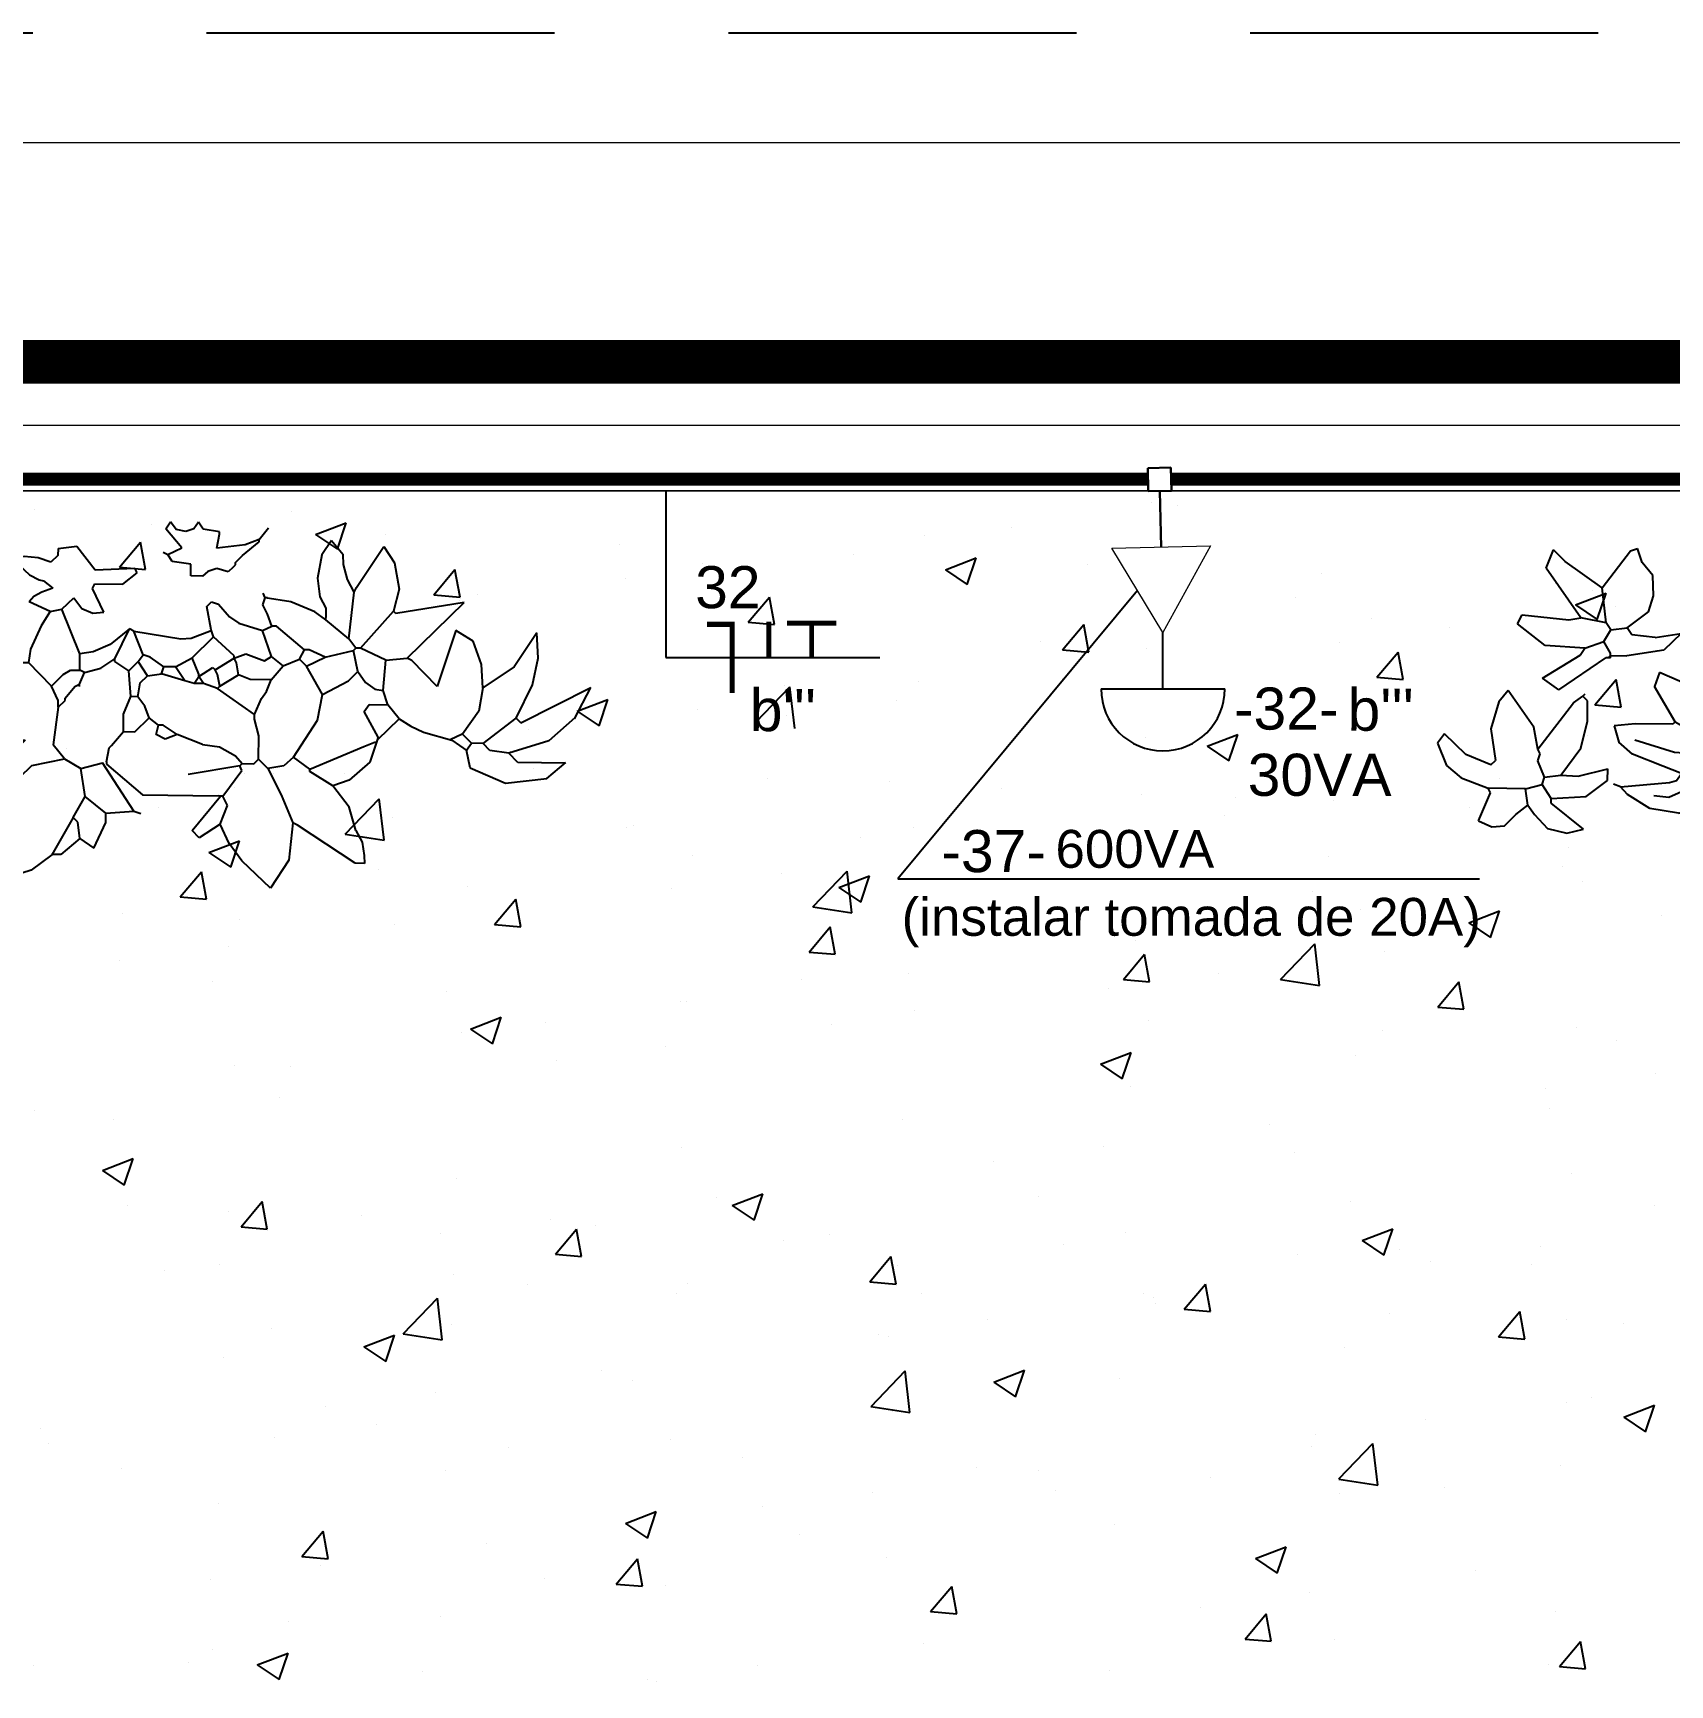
# Model space of a CAD drawing. Header units: millimetres. Extents: x 6597 to 20911, y -10306 to -132.
# Drawn here: x 10236.8 to 10610.3, y -4917.8 to -4541 of the extents above; entities that cross this region are included whole.
import ezdxf

# ---------------------------------------------------------------- set-up
doc = ezdxf.new("R2010")
doc.units = ezdxf.units.MM
doc.header["$LTSCALE"] = 25
doc.header["$MEASUREMENT"] = 0
doc.linetypes.add('DASHDOT2', pattern=[12.7, 6.35, -3.175, 0, -3.175])
doc.linetypes.add('HIDDEN2', pattern=[4.7625, 3.175, -1.5875])
for name, color, linetype in [('CIRCUITOS', 7, 'Continuous'), ('Iluminação1', 1, 'Continuous'), ('MAAI - VEGETAÇÃO', 106, 'Continuous')]:
    doc.layers.add(name, color=color, linetype=linetype)
for name, color, linetype, lineweight in [('EL-Condutos', 5, 'Continuous', 30), ('MAAI - ALVENARIA', 7, 'Continuous', 0), ('P-SIMBOL', 1, 'Continuous', 30), ('TEXTO', 7, 'Continuous', 30), ('TOMADAS', 1, 'Continuous', 20)]:
    doc.layers.add(name, color=color, linetype=linetype, lineweight=lineweight)
doc.styles.add('Arial', font='arial.ttf')

# ---------------------------------------------------------------- blocks, each defined once
blk = doc.blocks.new('JVL')
for p, q in [((246.2644, -15.6832), (246.2854, -15.6508)), ((246.2854, -15.6508), (246.3188, -15.6819)), ((246.5375, -15.6858), (246.5609, -15.6677)), ((246.5609, -15.6677), (246.5955, -15.656)), ((246.5955, -15.656), (246.5993, -15.6819)), ((246.1773, -15.6807), (246.188, -15.6807)), ((246.1779, -15.6897), (246.1773, -15.6807)), ((246.188, -15.6807), (246.2553, -15.7237)), ((246.2607, -15.7264), (246.2644, -15.6832)), ((246.3188, -15.6819), (246.3336, -15.7013)), ((246.5055, -15.7049), (246.5271, -15.6861)), ((246.5136, -15.7291), (246.5375, -15.6858)), ((246.5271, -15.6861), (246.5378, -15.6861)), ((246.5993, -15.6819), (246.5968, -15.7285)), ((246.1804, -15.7052), (246.1779, -15.6897)), ((246.188, -15.7184), (246.1804, -15.7052)), ((246.3336, -15.7013), (246.3441, -15.7237)), ((246.3441, -15.7237), (246.3683, -15.7076)), ((246.3683, -15.7076), (246.3764, -15.7157)), ((246.4894, -15.6941), (246.4759, -15.7237)), ((246.5055, -15.7049), (246.4894, -15.6941)), ((246.5055, -15.7049), (246.5082, -15.7237)), ((246.188, -15.7184), (246.1961, -15.7453)), ((246.2553, -15.7237), (246.2607, -15.7264)), ((246.2743, -15.7583), (246.2607, -15.7264)), ((246.3441, -15.7237), (246.336, -15.7453)), ((246.3764, -15.7157), (246.3441, -15.756)), ((246.4759, -15.7237), (246.4759, -15.7345)), ((246.5082, -15.7237), (246.5136, -15.7291)), ((246.755, -15.7257), (246.7358, -15.7306)), ((246.7773, -15.7309), (246.755, -15.7257)), ((246.1961, -15.7453), (246.2149, -15.7695)), ((246.336, -15.7453), (246.3414, -15.756)), ((246.4437, -15.7372), (246.4356, -15.7345)), ((246.4759, -15.7345), (246.4437, -15.7372)), ((246.4437, -15.7372), (246.4805, -15.7925)), ((246.4759, -15.7345), (246.5002, -15.7533)), ((246.5136, -15.7291), (246.5002, -15.7533)), ((246.5968, -15.7285), (246.589, -15.7614)), ((246.7358, -15.7306), (246.7735, -15.7602)), ((246.7923, -15.7467), (246.7773, -15.7309)), ((246.8267, -15.7335), (246.8138, -15.7467)), ((246.8415, -15.7322), (246.8267, -15.7335)), ((246.8569, -15.7387), (246.8415, -15.7322)), ((246.8569, -15.7387), (246.8434, -15.771)), ((246.2903, -15.7883), (246.2743, -15.7583)), ((246.3414, -15.756), (246.3199, -15.7856)), ((246.3414, -15.756), (246.3441, -15.756)), ((246.3441, -15.756), (246.3468, -15.756)), ((246.434, -15.756), (246.3468, -15.756)), ((246.4759, -15.791), (246.434, -15.756)), ((246.5002, -15.7533), (246.5055, -15.7856)), ((246.589, -15.7614), (246.5621, -15.7883)), ((246.6266, -15.7506), (246.589, -15.7614)), ((246.589, -15.7614), (246.589, -15.7587)), ((246.6266, -15.7506), (246.6598, -15.7557)), ((246.6598, -15.7557), (246.6857, -15.7712)), ((246.7735, -15.7602), (246.7735, -15.7656)), ((246.8004, -15.7575), (246.7923, -15.7467)), ((246.8138, -15.7467), (246.8004, -15.7575)), ((246.8004, -15.7575), (246.8031, -15.7763)), ((245.9689, -15.7813), (245.9472, -15.7999)), ((246.0162, -15.7751), (245.9689, -15.7813)), ((246.0571, -15.7922), (246.0162, -15.7751)), ((246.173, -15.7971), (246.1964, -15.7764)), ((246.1964, -15.7764), (246.2149, -15.7695)), ((246.2149, -15.7695), (246.2419, -15.7856)), ((246.3226, -15.791), (246.3818, -15.7802)), ((246.6021, -15.7851), (246.6382, -15.7685)), ((246.6939, -15.7802), (246.6374, -15.7856)), ((246.6382, -15.7685), (246.6552, -15.7702)), ((246.6857, -15.7712), (246.6939, -15.7802)), ((246.6939, -15.7802), (246.702, -15.7829)), ((246.7331, -15.7683), (246.7089, -15.7871)), ((246.7735, -15.7656), (246.7331, -15.7683)), ((246.7735, -15.7656), (246.7842, -15.7817)), ((246.7842, -15.7817), (246.7815, -15.7898)), ((246.8031, -15.7763), (246.7842, -15.7817)), ((246.8031, -15.7763), (246.8461, -15.7763)), ((246.8434, -15.771), (246.8461, -15.7763)), ((246.8773, -15.7878), (246.8461, -15.7763)), ((245.948, -15.7991), (246.0024, -15.7991)), ((246.0024, -15.7991), (246.0131, -15.8098)), ((246.0571, -15.7922), (246.0616, -15.8125)), ((246.1638, -15.826), (246.173, -15.7971)), ((246.2419, -15.7883), (246.18, -15.8152)), ((246.2607, -15.8018), (246.2338, -15.8448)), ((246.2419, -15.7856), (246.2419, -15.7883)), ((246.2419, -15.7883), (246.2607, -15.8018)), ((246.2607, -15.8018), (246.2718, -15.7919)), ((246.2718, -15.7919), (246.2903, -15.7883)), ((246.2903, -15.7883), (246.3011, -15.7991)), ((246.3064, -15.7937), (246.3011, -15.7991)), ((246.3011, -15.7991), (246.3011, -15.826)), ((246.3199, -15.7937), (246.3064, -15.7937)), ((246.3199, -15.7856), (246.3226, -15.791)), ((246.3226, -15.791), (246.3199, -15.7937)), ((246.3274, -15.8023), (246.3199, -15.7937)), ((246.346, -15.8126), (246.3274, -15.8023)), ((246.4759, -15.7937), (246.4733, -15.8098)), ((246.4759, -15.7937), (246.4759, -15.791)), ((246.5055, -15.7856), (246.4805, -15.7925)), ((246.5244, -15.7964), (246.5055, -15.7856)), ((246.5621, -15.7883), (246.5244, -15.7964)), ((246.5244, -15.7964), (246.5378, -15.8125)), ((246.5698, -15.8172), (246.6021, -15.7851)), ((246.6239, -15.7964), (246.6078, -15.8045)), ((246.6293, -15.7883), (246.6239, -15.7964)), ((246.6239, -15.7964), (246.6455, -15.8045)), ((246.6374, -15.7856), (246.6293, -15.7883)), ((246.7089, -15.7871), (246.7089, -15.8005)), ((246.7427, -15.7917), (246.7089, -15.8005)), ((246.7627, -15.7925), (246.7402, -15.8241)), ((246.7627, -15.7925), (246.7427, -15.7917)), ((246.7815, -15.7898), (246.7627, -15.7925)), ((246.7815, -15.7898), (246.7896, -15.8086)), ((246.8946, -15.8021), (246.8773, -15.7878)), ((246.9053, -15.8275), (246.8946, -15.8021)), ((245.9669, -15.8247), (246.0131, -15.8098)), ((246.0427, -15.8206), (246.0051, -15.8502)), ((246.0131, -15.8098), (246.0347, -15.8125)), ((246.0347, -15.8125), (246.0427, -15.8206)), ((246.0427, -15.8206), (246.0562, -15.8206)), ((246.0616, -15.8125), (246.0562, -15.8206)), ((246.067, -15.8314), (246.0562, -15.8206)), ((246.0789, -15.824), (246.0611, -15.8116)), ((246.18, -15.8152), (246.1665, -15.8206)), ((246.3656, -15.8152), (246.346, -15.8126)), ((246.3656, -15.8152), (246.3952, -15.826)), ((246.3952, -15.826), (246.4087, -15.8206)), ((246.4087, -15.8206), (246.4194, -15.826)), ((246.4706, -15.8125), (246.4571, -15.8287)), ((246.4733, -15.8098), (246.4706, -15.8125)), ((246.5325, -15.8556), (246.5378, -15.8125)), ((246.6322, -15.8207), (246.5698, -15.8172)), ((246.6782, -15.8344), (246.6322, -15.8207)), ((246.6455, -15.8045), (246.6804, -15.8179)), ((246.6804, -15.8179), (246.6966, -15.8314)), ((246.7896, -15.8086), (246.7869, -15.8167)), ((246.7869, -15.8167), (246.7896, -15.8221)), ((246.8434, -15.8032), (246.838, -15.8086)), ((246.844, -15.8448), (246.838, -15.8086)), ((246.8434, -15.8032), (246.8724, -15.815)), ((246.8724, -15.815), (246.8972, -15.8382)), ((245.9373, -15.8515), (245.9669, -15.8247)), ((246.0482, -15.8577), (246.0665, -15.8308)), ((246.0806, -15.8245), (246.067, -15.8314)), ((246.1115, -15.8328), (246.0789, -15.824)), ((246.1262, -15.8394), (246.1115, -15.8328)), ((246.1396, -15.8475), (246.1262, -15.8394)), ((246.1638, -15.8233), (246.1396, -15.8475)), ((246.1638, -15.8233), (246.1638, -15.826)), ((246.1638, -15.826), (246.18, -15.8556)), ((246.3011, -15.826), (246.3064, -15.8448)), ((246.3952, -15.826), (246.4114, -15.8367)), ((246.4114, -15.8367), (246.4168, -15.8367)), ((246.4194, -15.826), (246.4168, -15.8367)), ((246.4168, -15.8367), (246.4275, -15.8448)), ((246.4437, -15.8287), (246.4275, -15.8448)), ((246.4571, -15.8287), (246.4437, -15.8287)), ((246.4571, -15.8287), (246.4572, -15.8489)), ((246.632, -15.8556), (246.6024, -15.8394)), ((246.702, -15.8502), (246.6966, -15.8314)), ((246.7402, -15.8241), (246.7328, -15.8551)), ((246.7896, -15.8221), (246.7492, -15.8759)), ((246.7896, -15.8221), (246.7946, -15.8474)), ((246.8972, -15.8382), (246.9053, -15.8275)), ((245.9997, -15.8448), (245.9197, -15.8864)), ((245.9378, -15.8502), (245.9197, -15.8864)), ((246.0051, -15.8502), (245.9866, -15.8887)), ((246.0051, -15.8502), (245.9997, -15.8448)), ((246.0438, -15.8846), (246.0482, -15.8577)), ((246.1396, -15.8475), (246.1531, -15.8636)), ((246.18, -15.8556), (246.1746, -15.8636)), ((246.2338, -15.8448), (246.2284, -15.8744)), ((246.3064, -15.8502), (246.2984, -15.869)), ((246.3064, -15.8448), (246.3064, -15.8502)), ((246.3064, -15.8502), (246.3495, -15.8798)), ((246.4275, -15.8448), (246.4329, -15.8583)), ((246.4329, -15.8583), (246.441, -15.869)), ((246.4572, -15.8489), (246.449, -15.869)), ((246.5325, -15.8556), (246.5244, -15.8636)), ((246.5325, -15.8556), (246.5325, -15.8636)), ((246.632, -15.8556), (246.6347, -15.8529)), ((246.632, -15.8556), (246.6562, -15.8959)), ((246.6347, -15.8529), (246.6778, -15.8529)), ((246.6778, -15.8529), (246.702, -15.8502)), ((246.7328, -15.8551), (246.7331, -15.8786)), ((246.7946, -15.8474), (246.8246, -15.8893)), ((246.8353, -15.8759), (246.844, -15.8448)), ((246.1746, -15.8636), (246.1531, -15.8636)), ((246.1531, -15.8636), (246.1584, -15.8798)), ((246.2284, -15.8744), (246.1988, -15.8906)), ((246.2284, -15.8744), (246.2472, -15.9067)), ((246.293, -15.8771), (246.2876, -15.8906)), ((246.2984, -15.869), (246.293, -15.8771)), ((246.441, -15.869), (246.4383, -15.8852)), ((246.441, -15.869), (246.449, -15.869)), ((246.449, -15.869), (246.4517, -15.8986)), ((246.5244, -15.8663), (246.5136, -15.8798)), ((246.5244, -15.8636), (246.5244, -15.8663)), ((246.5325, -15.8636), (246.5405, -15.8798)), ((246.5863, -15.8852), (246.5782, -15.8744)), ((246.7331, -15.8786), (246.7385, -15.884)), ((246.7492, -15.8759), (246.7385, -15.884)), ((246.8246, -15.8893), (246.8353, -15.8759)), ((245.9866, -15.8887), (245.9807, -15.9197)), ((246.0083, -15.9093), (246.0438, -15.8846)), ((246.0438, -15.8846), (246.0458, -15.9114)), ((246.0759, -15.9501), (246.0966, -15.8852)), ((246.0966, -15.8852), (246.1262, -15.9148)), ((246.1584, -15.8798), (246.1558, -15.9148)), ((246.168, -15.8812), (246.1584, -15.8798)), ((246.1791, -15.889), (246.168, -15.8812)), ((246.188, -15.9013), (246.1791, -15.889)), ((246.1988, -15.8906), (246.188, -15.9013)), ((246.2876, -15.8906), (246.2741, -15.9067)), ((246.2876, -15.8906), (246.3118, -15.8906)), ((246.3118, -15.8906), (246.3253, -15.8959)), ((246.3468, -15.8825), (246.3253, -15.8959)), ((246.3253, -15.8959), (246.328, -15.9094)), ((246.3495, -15.8798), (246.3468, -15.8825)), ((246.3468, -15.8825), (246.3495, -15.8959)), ((246.3495, -15.8798), (246.3656, -15.8852)), ((246.3495, -15.8959), (246.3522, -15.9013)), ((246.371, -15.8933), (246.3549, -15.904)), ((246.3656, -15.8852), (246.371, -15.8933)), ((246.3656, -15.8852), (246.3764, -15.8852)), ((246.3764, -15.8852), (246.371, -15.8933)), ((246.371, -15.8933), (246.371, -15.8959)), ((246.371, -15.8959), (246.3791, -15.9148)), ((246.3764, -15.8852), (246.3872, -15.8879)), ((246.3872, -15.8879), (246.4141, -15.8959)), ((246.3872, -15.8879), (246.3979, -15.904)), ((246.4141, -15.8959), (246.4114, -15.904)), ((246.4302, -15.8933), (246.4141, -15.8959)), ((246.4383, -15.8852), (246.4302, -15.8933)), ((246.4302, -15.8933), (246.441, -15.9094)), ((246.5029, -15.8959), (246.484, -15.9013)), ((246.5082, -15.8825), (246.5029, -15.8959)), ((246.5029, -15.8959), (246.5082, -15.8986)), ((246.5082, -15.8798), (246.5082, -15.8825)), ((246.5136, -15.8798), (246.5082, -15.8825)), ((246.5271, -15.8933), (246.519, -15.8986)), ((246.5405, -15.8798), (246.5271, -15.8933)), ((246.5405, -15.8798), (246.5674, -15.9067)), ((246.5863, -15.8852), (246.5782, -15.9067)), ((246.5863, -15.8852), (246.6508, -15.9121)), ((246.6508, -15.9121), (246.6562, -15.8959)), ((246.7665, -15.8906), (246.7127, -15.9282)), ((246.7385, -15.884), (246.7358, -15.8867)), ((246.7665, -15.8906), (246.7854, -15.904)), ((245.9827, -15.9486), (246.0083, -15.9093)), ((246.0458, -15.9114), (246.0556, -15.9383)), ((246.1262, -15.9148), (246.1315, -15.9175)), ((246.1558, -15.9148), (246.1315, -15.9175)), ((246.1558, -15.9148), (246.1853, -15.9282)), ((246.188, -15.9013), (246.1934, -15.9255)), ((246.2472, -15.9067), (246.2257, -15.9175)), ((246.2472, -15.9067), (246.2553, -15.9148)), ((246.2553, -15.9148), (246.2499, -15.9255)), ((246.2741, -15.9067), (246.2553, -15.9148)), ((246.2741, -15.9067), (246.2876, -15.9175)), ((246.2957, -15.9121), (246.2876, -15.9175)), ((246.3172, -15.9202), (246.2957, -15.9121)), ((246.3306, -15.9148), (246.3172, -15.9202)), ((246.328, -15.9094), (246.3306, -15.9148)), ((246.3522, -15.9013), (246.3306, -15.9148)), ((246.3306, -15.9148), (246.3306, -15.9175)), ((246.3549, -15.904), (246.3522, -15.9013)), ((246.3791, -15.9148), (246.3549, -15.939)), ((246.3979, -15.904), (246.3791, -15.9148)), ((246.3979, -15.904), (246.4114, -15.904)), ((246.4114, -15.904), (246.4275, -15.9148)), ((246.4275, -15.9148), (246.4356, -15.9175)), ((246.441, -15.9094), (246.4356, -15.9175)), ((246.4517, -15.8986), (246.441, -15.9094)), ((246.4517, -15.8986), (246.4679, -15.9094)), ((246.4679, -15.9121), (246.4517, -15.9471)), ((246.484, -15.9013), (246.4679, -15.9121)), ((246.4679, -15.9094), (246.4679, -15.9121)), ((246.519, -15.8986), (246.5082, -15.8986)), ((246.5082, -15.8986), (246.5082, -15.9175)), ((246.5654, -15.9222), (246.5674, -15.9067)), ((246.5782, -15.9067), (246.5674, -15.9067)), ((246.7854, -15.904), (246.7423, -15.9309)), ((245.9807, -15.9197), (245.9827, -15.9486)), ((246.1315, -15.9175), (246.0666, -15.9824)), ((246.1853, -15.9282), (246.1477, -15.9713)), ((246.1853, -15.9282), (246.1907, -15.9282)), ((246.1934, -15.9255), (246.1907, -15.9282)), ((246.1907, -15.9282), (246.1988, -15.939)), ((246.2257, -15.9175), (246.1934, -15.9255)), ((246.2257, -15.9175), (246.2445, -15.9255)), ((246.2445, -15.9255), (246.2499, -15.9255)), ((246.2499, -15.9255), (246.2822, -15.9524)), ((246.2876, -15.9175), (246.2984, -15.9471)), ((246.3306, -15.9175), (246.3549, -15.939)), ((246.4356, -15.9175), (246.4464, -15.9444)), ((246.4517, -15.9471), (246.4735, -15.9289)), ((246.4735, -15.9289), (246.4932, -15.9201)), ((246.4932, -15.9201), (246.5082, -15.9175)), ((246.5082, -15.9175), (246.5298, -15.9686)), ((246.5535, -15.9491), (246.5654, -15.9222)), ((246.6462, -15.9382), (246.6885, -15.9309)), ((246.7074, -15.9309), (246.6885, -15.9309)), ((246.7074, -15.9282), (246.71, -15.9282)), ((246.7074, -15.9282), (246.7074, -15.9309)), ((246.71, -15.9282), (246.7074, -15.9309)), ((246.7074, -15.9309), (246.7074, -15.9336)), ((246.7074, -15.9336), (246.7154, -15.9471)), ((246.71, -15.9282), (246.7127, -15.9282)), ((246.7423, -15.9309), (246.737, -15.939)), ((246.0556, -15.9383), (246.0759, -15.9501)), ((246.1988, -15.939), (246.1934, -15.9928)), ((246.1988, -15.939), (246.2257, -15.9605)), ((246.2822, -15.9524), (246.2876, -15.9524)), ((246.2984, -15.9471), (246.2876, -15.9524)), ((246.2876, -15.9524), (246.293, -15.9659)), ((246.3256, -15.9551), (246.2984, -15.9471)), ((246.3549, -15.939), (246.3576, -15.9471)), ((246.3803, -15.9373), (246.3574, -15.9465)), ((246.3576, -15.9471), (246.3629, -15.974)), ((246.3925, -15.9363), (246.3803, -15.9373)), ((246.4464, -15.9444), (246.3925, -15.9363)), ((246.4464, -15.9444), (246.4517, -15.9471)), ((246.5432, -15.9659), (246.5535, -15.9491)), ((246.6264, -15.9576), (246.6462, -15.9382)), ((246.6562, -15.9524), (246.6264, -15.9576)), ((246.6562, -15.9524), (246.6831, -15.9551)), ((246.7154, -15.9471), (246.7074, -15.9605)), ((246.737, -15.939), (246.7154, -15.9471)), ((246.737, -15.939), (246.7827, -15.9417)), ((246.7827, -15.9417), (246.815, -15.9659)), ((246.0666, -15.9824), (246.145, -15.9686)), ((246.1418, -15.997), (246.1477, -15.9713)), ((246.145, -15.9686), (246.1477, -15.9713)), ((246.2257, -15.9605), (246.2257, -15.9632)), ((246.2257, -15.9605), (246.2383, -15.9696)), ((246.2257, -15.974), (246.2257, -15.9632)), ((246.2328, -15.9869), (246.2257, -15.974)), ((246.2383, -15.9696), (246.2663, -15.9807)), ((246.293, -15.9659), (246.2984, -15.9767)), ((246.3367, -15.9624), (246.3256, -15.9551)), ((246.3495, -15.9767), (246.3367, -15.9624)), ((246.3629, -15.974), (246.3576, -15.9794)), ((246.4942, -15.9646), (246.4813, -15.9659)), ((246.4813, -15.9659), (246.4948, -15.9928)), ((246.5066, -15.9698), (246.4942, -15.9646)), ((246.5163, -15.982), (246.5066, -15.9698)), ((246.5298, -15.9686), (246.5163, -15.982)), ((246.5432, -15.9659), (246.5298, -15.9686)), ((246.5432, -15.9659), (246.5674, -15.9767)), ((246.6885, -15.9632), (246.6643, -15.982)), ((246.6831, -15.9551), (246.6885, -15.9632)), ((246.7074, -15.9605), (246.6885, -15.9632)), ((246.7074, -15.9605), (246.7127, -15.9686)), ((246.7127, -15.9686), (246.7423, -15.974)), ((246.7127, -15.9686), (246.7181, -16.0089)), ((246.7558, -15.9713), (246.7423, -15.974)), ((246.7423, -15.974), (246.7827, -16.0305)), ((246.8096, -15.9767), (246.7558, -15.9713)), ((246.815, -15.9659), (246.8096, -15.9767)), ((246.1934, -15.9928), (246.1907, -15.9982)), ((246.1934, -15.9928), (246.2015, -16.0072)), ((246.236, -16.0081), (246.2328, -15.9869)), ((246.2663, -15.9807), (246.2957, -15.9847)), ((246.293, -15.9847), (246.2957, -15.9847)), ((246.2984, -15.9767), (246.2957, -15.9847)), ((246.2957, -15.9847), (246.2984, -15.9901)), ((246.3576, -15.9794), (246.3495, -15.9767)), ((246.4948, -15.9928), (246.4921, -15.9982)), ((246.5405, -15.9928), (246.553, -15.9879)), ((246.5513, -16.0009), (246.5405, -15.9928)), ((246.553, -15.9879), (246.5624, -15.9827)), ((246.5624, -15.9827), (246.5674, -15.9767)), ((246.6643, -15.982), (246.6586, -16.0003)), ((246.1473, -16.0269), (246.1418, -15.997)), ((246.1907, -15.9982), (246.16, -16.0457)), ((246.2015, -16.0072), (246.2061, -16.0245)), ((246.2314, -16.0351), (246.236, -16.0081)), ((246.3624, -16.0144), (246.3683, -16.0089)), ((246.3683, -16.0089), (246.3818, -16.0089)), ((246.3818, -16.0089), (246.3818, -16.0224)), ((246.4598, -15.9982), (246.4437, -16.0116)), ((246.4437, -16.0116), (246.4464, -16.017)), ((246.4921, -15.9982), (246.4598, -15.9982)), ((246.5565, -16.0019), (246.5513, -16.0009)), ((246.5674, -16.0076), (246.5565, -16.0019)), ((246.5797, -16.0185), (246.5674, -16.0076)), ((246.6586, -16.0003), (246.6598, -16.0236)), ((246.7181, -16.0089), (246.6858, -16.052)), ((246.7181, -16.0089), (246.7612, -16.0386)), ((246.16, -16.0457), (246.1473, -16.0269)), ((246.2061, -16.0245), (246.2069, -16.0359)), ((246.3306, -16.0251), (246.3226, -16.0332)), ((246.3333, -16.0197), (246.3306, -16.0224)), ((246.3306, -16.0224), (246.3306, -16.0251)), ((246.3333, -16.0197), (246.3387, -16.0143)), ((246.3387, -16.0143), (246.3518, -16.0177)), ((246.3518, -16.0177), (246.3624, -16.0144)), ((246.3818, -16.0224), (246.4033, -16.0251)), ((246.4033, -16.0251), (246.4087, -16.0332)), ((246.4921, -16.0143), (246.4464, -16.017)), ((246.5136, -16.0412), (246.4921, -16.0143)), ((246.5351, -16.0305), (246.5432, -16.0224)), ((246.5351, -16.0386), (246.5351, -16.0305)), ((246.5432, -16.0224), (246.558, -16.0273)), ((246.558, -16.0273), (246.5738, -16.0288)), ((246.5738, -16.0288), (246.5863, -16.0278)), ((246.5863, -16.0278), (246.5797, -16.0185)), ((246.5863, -16.0278), (246.589, -16.0305)), ((246.6598, -16.0236), (246.6724, -16.0386)), ((246.7827, -16.0305), (246.7746, -16.052)), ((246.2203, -16.052), (246.2069, -16.0359)), ((246.2203, -16.052), (246.2314, -16.0351)), ((246.3226, -16.0332), (246.3037, -16.0493)), ((246.3037, -16.052), (246.3197, -16.0457)), ((246.3037, -16.0493), (246.3037, -16.052)), ((246.3197, -16.0457), (246.3394, -16.0428)), ((246.3394, -16.0428), (246.3522, -16.0412)), ((246.3522, -16.0412), (246.3495, -16.0574)), ((246.4087, -16.0332), (246.3925, -16.0412)), ((246.3925, -16.0412), (246.4114, -16.0628)), ((246.4141, -16.0359), (246.4087, -16.0332)), ((246.5351, -16.0386), (246.5136, -16.0412)), ((246.6724, -16.0386), (246.6778, -16.0547)), ((246.7612, -16.0386), (246.7746, -16.052)), ((246.3037, -16.052), (246.293, -16.0655)), ((246.3495, -16.0574), (246.3495, -16.0601)), ((246.3495, -16.0601), (246.3683, -16.0628)), ((246.3683, -16.0628), (246.3737, -16.0708)), ((246.3737, -16.0708), (246.379, -16.063)), ((246.379, -16.063), (246.3881, -16.0601)), ((246.3881, -16.0601), (246.3992, -16.062)), ((246.3992, -16.062), (246.406, -16.0708)), ((246.4114, -16.0628), (246.406, -16.0708)), ((246.6858, -16.052), (246.6778, -16.0547))]:
    blk.add_line(p, q)
for centre, start, end in [((246.434, -15.756), 49.844, 89.647), ((246.0571, -15.7922), 12.8043, 67.5333)]:
    blk.add_arc(centre, 0.000000336, start, end)
blk = doc.blocks.new('*U16')
blk.add_line((4, 0), (0, 0))
blk.add_lwpolyline([(23.5, 0), (4, 11.26), (4, -11.26)], close=True)

msp = doc.modelspace()

# ---------------------------------------------------------------- linework, layer by layer
at = {"linetype": 'HIDDEN2'}
msp.add_line((15713.63, -4540.99), (9367.5, -4540.99), dxfattribs=at)
at = {"lineweight": 0}
msp.add_line((9392.5, -4565.99), (15688.63, -4565.99), dxfattribs=at)
at = {"layer": 'CIRCUITOS'}
for p, q in [((10381.18, -4645.4), (10381.18, -4683.42)), ((10488.8, -4668.13), (10434.18, -4733.92)), ((10381.18, -4683.42), (10430.06, -4683.42)), ((10434.18, -4733.92), (10566.83, -4733.92))]:
    msp.add_line(p, q, dxfattribs=at)
for points, const_width in [([(10390.62, -4675.86), (10396.53, -4675.86)], 1.16), ([(10396.36, -4675.29), (10396.36, -4691.55)], 1.16), ([(10396.36, -4675.29), (10396.36, -4691.55)], 1.16), ([(10404.74, -4675.29), (10404.74, -4683.42)], 1.16), ([(10408.88, -4675.58), (10420.13, -4675.58)], 1.11), ([(10414.5, -4675.58), (10414.5, -4683.42)], 1.11)]:
    msp.add_lwpolyline(points, dxfattribs=dict(at, const_width=const_width))
at = {"layer": 'EL-Condutos', "const_width": 3}
for points in [[(10491.27, -4642.75), (10096.57, -4642.75)], [(10891.27, -4642.75), (10496.57, -4642.75)]]:
    msp.add_lwpolyline(points, dxfattribs=at)
at = {"layer": 'Iluminação1', "color": 1}
for p, q in [((10494.64, -4690.6), (10494.64, -4677.75)), ((10494.64, -4690.6), (10494.64, -4677.75)), ((10480.52, -4690.6), (10508.77, -4690.6)), ((10480.52, -4690.6), (10508.77, -4690.6))]:
    msp.add_line(p, q, dxfattribs=at)
msp.add_arc((10494.64, -4690.6), 14.12, 180, 0, dxfattribs=at)
msp.add_arc((10494.64, -4690.6), 14.12, 180, 0, dxfattribs=at)
at = {"layer": 'MAAI - ALVENARIA'}
for p, q in [((9533.86, -4630.4), (15548.86, -4630.4)), ((9548.86, -4645.4), (13709.17, -4645.4)), ((13709.17, -4645.4), (9548.86, -4645.4))]:
    msp.add_line(p, q, dxfattribs=at)
at = {"layer": 'MAAI - VEGETAÇÃO', "linetype": 'Continuous', "transparency": 33554559}
for p, q in [((10237.06, -4649.74), (10237.06, -4649.74)), ((10492.09, -4648.19), (10492.09, -4648.19)), ((10498.04, -4648.86), (10498.04, -4648.86)), ((10263.83, -4653.1), (10263.83, -4653.1)), ((10295.76, -4650.17), (10295.76, -4650.17)), ((10301.31, -4655.4), (10308.31, -4652.71)), ((10306.29, -4658.76), (10308.31, -4652.71)), ((10256.56, -4662.85), (10261.38, -4657.1)), ((10262.53, -4663.37), (10261.38, -4657.1)), ((10301.31, -4655.4), (10306.29, -4658.76)), ((10317.21, -4655.36), (10317.21, -4655.36)), ((10440.15, -4655.69), (10440.15, -4655.69)), ((10460.17, -4653.84), (10460.17, -4653.84)), ((10237.44, -4660.19), (10237.44, -4660.19)), ((10370.6, -4657.61), (10370.6, -4657.61)), ((10423.98, -4659.87), (10423.98, -4659.87)), ((10445.03, -4663.41), (10452.03, -4660.72)), ((10450, -4666.77), (10452.03, -4660.72)), ((10583.23, -4659.79), (10583.23, -4659.79)), ((10256.56, -4662.85), (10262.53, -4663.37)), ((10328.28, -4669.12), (10333.1, -4663.38)), ((10334.26, -4669.64), (10333.1, -4663.38)), ((10389.64, -4662.09), (10389.64, -4662.09)), ((10445.03, -4663.41), (10450, -4666.77)), ((10477.36, -4662.12), (10477.36, -4662.12)), ((10530.74, -4664.38), (10530.74, -4664.38)), ((10371.98, -4665.45), (10371.98, -4665.45)), ((10584.13, -4666.63), (10584.13, -4666.63)), ((10588.74, -4671.42), (10595.74, -4668.73)), ((10592.73, -4668.04), (10592.73, -4668.04)), ((10593.71, -4674.77), (10595.74, -4668.73)), ((10328.28, -4669.12), (10334.26, -4669.64)), ((10334.11, -4670.44), (10334.11, -4670.44)), ((10338.29, -4669.13), (10338.29, -4669.13)), ((10400.01, -4675.4), (10404.83, -4669.65)), ((10405.99, -4675.92), (10404.83, -4669.65)), ((10524.91, -4669.8), (10524.91, -4669.8)), ((10588.74, -4671.42), (10593.71, -4674.77)), ((10597.8, -4671.7), (10597.8, -4671.7)), ((10309.07, -4673.74), (10309.07, -4673.74)), ((10400.01, -4675.4), (10405.99, -4675.92)), ((10471.74, -4681.67), (10476.56, -4675.93)), ((10477.71, -4682.19), (10476.56, -4675.93)), ((10542.22, -4674.44), (10542.22, -4674.44)), ((10286.36, -4676.63), (10286.36, -4676.63)), ((10466.59, -4679.81), (10466.59, -4679.81)), ((10534.89, -4679.98), (10534.89, -4679.98)), ((10559.93, -4676.69), (10559.93, -4676.69)), ((10245.92, -4682.05), (10245.92, -4682.05)), ((10471.74, -4681.67), (10477.71, -4682.19)), ((10490.87, -4681.48), (10490.87, -4681.48)), ((10543.46, -4687.95), (10548.28, -4682.2)), ((10549.44, -4688.47), (10548.28, -4682.2)), ((10607.19, -4681.75), (10607.19, -4681.75)), ((10401.74, -4698.22), (10409.52, -4690.1)), ((10408.27, -4689.82), (10408.27, -4689.82)), ((10410.62, -4699.6), (10409.52, -4690.11)), ((10438.93, -4688.98), (10438.93, -4688.98)), ((10471.74, -4688.3), (10471.74, -4688.3)), ((10543.46, -4687.95), (10549.44, -4688.47)), ((10593.19, -4694.22), (10598.01, -4688.48)), ((10599.16, -4694.74), (10598.01, -4688.48)), ((10361, -4695.66), (10368, -4692.98)), ((10365.98, -4699.02), (10368, -4692.98)), ((10433.86, -4693.29), (10433.86, -4693.29)), ((10548.87, -4691.76), (10548.87, -4691.76)), ((10593.19, -4694.22), (10599.16, -4694.74)), ((10361, -4695.66), (10365.98, -4699.02)), ((10388.42, -4695.38), (10388.42, -4695.38)), ((10408.83, -4696.58), (10408.83, -4696.58)), ((10337.08, -4702.42), (10337.08, -4702.42)), ((10349.95, -4699.83), (10349.95, -4699.83)), ((10490.55, -4701.77), (10490.55, -4701.77)), ((10504.72, -4703.67), (10511.72, -4700.98)), ((10509.69, -4707.03), (10511.72, -4700.98)), ((10591.51, -4701.33), (10591.51, -4701.33)), ((10244.36, -4704.2), (10244.36, -4704.2)), ((10345.67, -4704.9), (10345.67, -4704.9)), ((10504.72, -4703.67), (10509.69, -4707.03)), ((10285.14, -4709.92), (10285.14, -4709.92)), ((10291.63, -4709.84), (10291.63, -4709.84)), ((10297.74, -4706.46), (10297.74, -4706.46)), ((10307.8, -4709.88), (10307.8, -4709.88)), ((10351.12, -4708.71), (10351.12, -4708.71)), ((10541, -4707.73), (10541, -4707.73)), ((10282.77, -4713.18), (10282.77, -4713.18)), ((10404.5, -4710.97), (10404.5, -4710.97)), ((10432.23, -4711.78), (10432.23, -4711.78)), ((10457.89, -4713.22), (10457.89, -4713.22)), ((10571.49, -4711.14), (10571.49, -4711.14)), ((10265.44, -4717.63), (10265.44, -4717.63)), ((10308.05, -4723.75), (10315.83, -4715.64)), ((10316.93, -4725.14), (10315.83, -4715.64)), ((10489.66, -4714.77), (10489.66, -4714.77)), ((10511.27, -4715.48), (10511.27, -4715.48)), ((10533.62, -4716.13), (10533.62, -4716.13)), ((10564.65, -4717.73), (10564.65, -4717.73)), ((10318.83, -4719.89), (10318.83, -4719.89)), ((10508.59, -4719.43), (10508.59, -4719.43)), ((10276.98, -4727.92), (10283.98, -4725.23)), ((10281.95, -4731.27), (10283.98, -4725.23)), ((10308.04, -4723.76), (10316.93, -4725.14)), ((10372.21, -4722.14), (10372.21, -4722.14)), ((10373.91, -4721.79), (10373.91, -4721.79)), ((10425.59, -4724.4), (10425.59, -4724.4)), ((10437.72, -4722.27), (10437.72, -4722.27)), ((10276.98, -4727.92), (10281.96, -4731.27)), ((10387.21, -4728.67), (10387.21, -4728.67)), ((10445.43, -4727.74), (10445.43, -4727.74)), ((10478.97, -4726.66), (10478.97, -4726.66)), ((10532.35, -4728.91), (10532.35, -4728.91)), ((10587.06, -4726.75), (10587.06, -4726.75)), ((10270.43, -4738.06), (10275.25, -4732.32)), ((10276.41, -4738.59), (10275.25, -4732.32)), ((10315.59, -4731.8), (10315.59, -4731.8)), ((10407.56, -4732.73), (10407.56, -4732.73)), ((10414.77, -4740.31), (10422.56, -4732.19)), ((10423.66, -4741.69), (10422.55, -4732.2)), ((10585.74, -4731.17), (10585.74, -4731.17)), ((10335.86, -4735.71), (10335.86, -4735.71)), ((10382.52, -4736.02), (10382.52, -4736.02)), ((10420.69, -4735.92), (10427.7, -4733.24)), ((10420.69, -4735.92), (10425.67, -4739.28)), ((10425.67, -4739.28), (10427.7, -4733.24)), ((10590.29, -4734.62), (10590.29, -4734.62)), ((10270.43, -4738.06), (10276.41, -4738.59)), ((10342.16, -4744.34), (10346.98, -4738.59)), ((10348.14, -4744.86), (10346.98, -4738.59)), ((10414.76, -4740.31), (10423.66, -4741.69)), ((10528.74, -4736.76), (10528.74, -4736.76)), ((10257.28, -4741.81), (10257.28, -4741.81)), ((10283.92, -4743.21), (10283.92, -4743.21)), ((10539.78, -4741.02), (10539.78, -4741.02)), ((10564.41, -4743.93), (10571.41, -4741.25)), ((10564.41, -4743.93), (10569.38, -4747.29)), ((10569.38, -4747.29), (10571.41, -4741.25)), ((10608.34, -4742.27), (10608.34, -4742.27)), ((10319.37, -4744.34), (10319.37, -4744.34)), ((10342.16, -4744.34), (10348.14, -4744.86)), ((10413.88, -4750.62), (10418.71, -4744.87)), ((10419.86, -4751.14), (10418.71, -4744.87)), ((10470.42, -4746.77), (10470.42, -4746.77)), ((10281.49, -4749.32), (10281.49, -4749.32)), ((10413.88, -4750.62), (10419.86, -4751.14)), ((10485.61, -4756.89), (10490.43, -4751.14)), ((10488.44, -4748.06), (10488.44, -4748.06)), ((10491.59, -4757.41), (10490.43, -4751.15)), ((10521.49, -4756.86), (10529.28, -4748.74)), ((10530.38, -4758.25), (10529.28, -4748.75)), ((10545.19, -4750.59), (10545.19, -4750.59)), ((10256.46, -4752.62), (10256.46, -4752.62)), ((10277.85, -4757.29), (10277.85, -4757.29)), ((10412.1, -4756.78), (10412.1, -4756.78)), ((10436.5, -4755.56), (10436.5, -4755.56)), ((10482.28, -4758.87), (10482.28, -4758.87)), ((10485.61, -4756.89), (10491.59, -4757.41)), ((10507.31, -4755.57), (10507.31, -4755.57)), ((10521.49, -4756.87), (10530.38, -4758.25)), ((10557.34, -4763.17), (10562.16, -4757.42)), ((10563.31, -4763.69), (10562.16, -4757.42)), ((10331.23, -4759.54), (10331.23, -4759.54)), ((10384.61, -4761.8), (10384.61, -4761.8)), ((10385.99, -4761.96), (10385.99, -4761.96)), ((10336.67, -4768.18), (10343.67, -4765.49)), ((10341.65, -4771.53), (10343.67, -4765.49)), ((10437.99, -4764.05), (10437.99, -4764.05)), ((10491.37, -4766.31), (10491.37, -4766.31)), ((10557.34, -4763.17), (10563.31, -4763.69)), ((10334.65, -4769), (10334.65, -4769)), ((10336.67, -4768.18), (10341.65, -4771.53)), ((10353.79, -4766.79), (10353.79, -4766.79)), ((10419.12, -4767.18), (10419.12, -4767.18)), ((10544.76, -4768.57), (10544.76, -4768.57)), ((10589.08, -4767.91), (10589.08, -4767.91)), ((10381.25, -4772.17), (10381.25, -4772.17)), ((10480.38, -4776.19), (10487.39, -4773.5)), ((10485.36, -4779.54), (10487.39, -4773.5)), ((10598.14, -4770.82), (10598.14, -4770.82)), ((10282.71, -4776.5), (10282.71, -4776.5)), ((10295.47, -4776.8), (10295.47, -4776.8)), ((10356.22, -4775.46), (10356.22, -4775.46)), ((10480.38, -4776.19), (10485.36, -4779.54)), ((10538.57, -4774.31), (10538.57, -4774.31)), ((10487.22, -4781.35), (10487.22, -4781.35)), ((10582.03, -4781.71), (10582.03, -4781.71)), ((10607.07, -4778.42), (10607.07, -4778.42)), ((10293.06, -4783.78), (10293.06, -4783.78)), ((10237.15, -4786.81), (10237.15, -4786.81)), ((10255.19, -4788.76), (10255.19, -4788.76)), ((10435.28, -4788.85), (10435.28, -4788.85)), ((10582.93, -4786.42), (10582.93, -4786.42)), ((10518.88, -4790.03), (10518.88, -4790.03)), ((10384.77, -4795.25), (10384.77, -4795.25)), ((10481.01, -4795.01), (10481.01, -4795.01)), ((10524.61, -4796.43), (10524.61, -4796.43)), ((10252.65, -4800.43), (10259.65, -4797.74)), ((10252.65, -4800.43), (10257.62, -4803.79)), ((10257.62, -4803.79), (10259.65, -4797.74)), ((10455.97, -4798.31), (10455.97, -4798.31)), ((10333.43, -4802.29), (10333.43, -4802.29)), ((10587.86, -4801.2), (10587.86, -4801.2)), ((10284.31, -4813.28), (10289.13, -4807.54)), ((10290.28, -4813.81), (10289.13, -4807.54)), ((10392.82, -4806.62), (10392.82, -4806.62)), ((10396.36, -4808.44), (10403.36, -4805.75)), ((10401.34, -4811.8), (10403.36, -4805.75)), ((10466.29, -4806.44), (10466.29, -4806.44)), ((10537.35, -4807.6), (10537.35, -4807.6)), ((10258.37, -4808.39), (10258.37, -4808.39)), ((10281.49, -4809.79), (10281.49, -4809.79)), ((10311.75, -4810.64), (10311.75, -4810.64)), ((10354.94, -4811.61), (10354.94, -4811.61)), ((10396.36, -4808.44), (10401.34, -4811.8)), ((10606.89, -4808.37), (10606.89, -4808.37)), ((10284.31, -4813.28), (10290.28, -4813.81)), ((10329.91, -4814.9), (10329.91, -4814.9)), ((10356.03, -4819.56), (10360.85, -4813.81)), ((10362.01, -4820.08), (10360.85, -4813.81)), ((10365.14, -4812.9), (10365.14, -4812.9)), ((10418.52, -4815.15), (10418.52, -4815.15)), ((10486.01, -4814.64), (10486.01, -4814.64)), ((10540.08, -4816.45), (10547.08, -4813.76)), ((10545.05, -4819.8), (10547.08, -4813.76)), ((10407.98, -4816.45), (10407.98, -4816.45)), ((10471.9, -4817.41), (10471.9, -4817.41)), ((10540.08, -4816.45), (10545.05, -4819.8)), ((10548.57, -4818.38), (10548.57, -4818.38)), ((10580.76, -4817.86), (10580.76, -4817.86)), ((10266.75, -4823.22), (10266.75, -4823.22)), ((10279.46, -4821.82), (10279.46, -4821.82)), ((10356.03, -4819.56), (10362.01, -4820.08)), ((10427.76, -4825.83), (10432.58, -4820.09)), ((10433.74, -4826.36), (10432.58, -4820.09)), ((10434.07, -4822.14), (10434.07, -4822.14)), ((10525.28, -4819.66), (10525.28, -4819.66)), ((10555.73, -4821.15), (10555.73, -4821.15)), ((10578.67, -4821.92), (10578.67, -4821.92)), ((10332.84, -4824.08), (10332.84, -4824.08)), ((10349.66, -4826.46), (10349.66, -4826.46)), ((10386.22, -4826.33), (10386.22, -4826.33)), ((10427.76, -4825.83), (10433.74, -4826.36)), ((10499.49, -4832.11), (10504.31, -4826.36)), ((10505.46, -4832.63), (10504.31, -4826.36)), ((10321.3, -4837.72), (10329.09, -4829.6)), ((10330.19, -4839.1), (10329.09, -4829.61)), ((10383.56, -4828.54), (10383.56, -4828.54)), ((10439.6, -4828.59), (10439.6, -4828.59)), ((10490.26, -4828.4), (10490.26, -4828.4)), ((10492.57, -4829.47), (10492.57, -4829.47)), ((10454.7, -4834.45), (10454.7, -4834.45)), ((10492.99, -4830.84), (10492.99, -4830.84)), ((10499.49, -4832.11), (10505.46, -4832.63)), ((10546.37, -4833.1), (10546.37, -4833.1)), ((10571.21, -4838.38), (10576.03, -4832.64)), ((10577.19, -4838.91), (10576.03, -4832.64)), ((10586.65, -4834.49), (10586.65, -4834.49)), ((10291.34, -4836.47), (10291.34, -4836.47)), ((10312.34, -4840.69), (10319.34, -4838.01)), ((10317.31, -4844.05), (10319.34, -4838.01)), ((10321.3, -4837.73), (10330.19, -4839.11)), ((10332.21, -4835.58), (10332.21, -4835.58)), ((10429.66, -4837.75), (10429.66, -4837.75)), ((10599.75, -4835.35), (10599.75, -4835.35)), ((10312.34, -4840.69), (10317.31, -4844.05)), ((10431.94, -4838.41), (10431.94, -4838.41)), ((10536.14, -4840.89), (10536.14, -4840.89)), ((10571.21, -4838.38), (10577.19, -4838.91)), ((10280.28, -4843.08), (10280.28, -4843.08)), ((10366.51, -4846.06), (10366.51, -4846.06)), ((10373.62, -4848.42), (10373.62, -4848.42)), ((10428.03, -4854.27), (10435.82, -4846.15)), ((10436.91, -4855.66), (10435.81, -4846.16)), ((10456.05, -4848.7), (10463.05, -4846.01)), ((10456.05, -4848.7), (10461.03, -4852.06)), ((10461.03, -4852.06), (10463.05, -4846.01)), ((10484.79, -4847.93), (10484.79, -4847.93)), ((10328.64, -4851.05), (10328.64, -4851.05)), ((10586.76, -4853.38), (10586.76, -4853.38)), ((10592.33, -4852.31), (10592.33, -4852.31)), ((10303.6, -4854.35), (10303.6, -4854.35)), ((10428.02, -4854.28), (10436.91, -4855.66)), ((10432.85, -4855.43), (10432.85, -4855.43)), ((10599.77, -4856.71), (10606.77, -4854.02)), ((10599.77, -4856.71), (10604.74, -4860.07)), ((10604.74, -4860.07), (10606.77, -4854.02)), ((10238.48, -4859.22), (10238.48, -4859.22)), ((10315.3, -4858.43), (10315.3, -4858.43)), ((10529.42, -4860.59), (10529.42, -4860.59)), ((10554.45, -4857.3), (10554.45, -4857.3)), ((10240.45, -4862.66), (10240.45, -4862.66)), ((10291.86, -4861.47), (10291.86, -4861.47)), ((10345.24, -4863.73), (10345.24, -4863.73)), ((10382.34, -4861.83), (10382.34, -4861.83)), ((10528.45, -4863.39), (10528.45, -4863.39)), ((10534.75, -4870.82), (10542.54, -4862.7)), ((10543.64, -4872.21), (10542.53, -4862.71)), ((10256.98, -4868.44), (10256.98, -4868.44)), ((10398.62, -4865.98), (10398.62, -4865.98)), ((10452.01, -4868.24), (10452.01, -4868.24)), ((10585.43, -4867.77), (10585.43, -4867.77)), ((10331, -4868.87), (10331, -4868.87)), ((10466.26, -4868.91), (10466.26, -4868.91)), ((10505.39, -4870.5), (10505.39, -4870.5)), ((10534.74, -4870.83), (10543.64, -4872.21)), ((10428.39, -4873.89), (10428.39, -4873.89)), ((10470.13, -4873.4), (10470.13, -4873.4)), ((10534.92, -4874.18), (10534.92, -4874.18)), ((10558.77, -4872.75), (10558.77, -4872.75)), ((10279.06, -4876.37), (10279.06, -4876.37)), ((10372.03, -4880.95), (10379.03, -4878.27)), ((10377, -4884.31), (10379.03, -4878.27)), ((10403.36, -4877.19), (10403.36, -4877.19)), ((10298.18, -4888.5), (10303, -4882.76)), ((10304.16, -4889.03), (10303, -4882.76)), ((10372.03, -4880.95), (10377, -4884.31)), ((10411.81, -4883.41), (10411.81, -4883.41)), ((10483.58, -4881.22), (10483.58, -4881.22)), ((10340.2, -4885.51), (10340.2, -4885.51)), ((10515.74, -4888.96), (10522.75, -4886.28)), ((10520.72, -4892.32), (10522.75, -4886.28)), ((10298.18, -4888.5), (10304.16, -4889.03)), ((10302.33, -4890.49), (10302.33, -4890.49)), ((10369.91, -4894.78), (10374.73, -4889.03)), ((10375.89, -4895.3), (10374.73, -4889.03)), ((10431.64, -4888.72), (10431.64, -4888.72)), ((10515.74, -4888.96), (10520.72, -4892.32)), ((10277.3, -4893.79), (10277.3, -4893.79)), ((10353.49, -4893.42), (10353.49, -4893.42)), ((10369.91, -4894.78), (10375.89, -4895.3)), ((10566.02, -4891.75), (10566.02, -4891.75)), ((10381.13, -4895.12), (10381.13, -4895.12)), ((10441.63, -4901.05), (10446.46, -4895.31)), ((10447.61, -4901.58), (10446.46, -4895.31)), ((10528.15, -4896.74), (10528.15, -4896.74)), ((10329.78, -4902.16), (10329.78, -4902.16)), ((10441.63, -4901.05), (10447.61, -4901.58)), ((10503.11, -4900.04), (10503.11, -4900.04)), ((10513.36, -4907.33), (10518.18, -4901.58)), ((10519.34, -4907.85), (10518.18, -4901.58)), ((10584.21, -4901.06), (10584.21, -4901.06)), ((10295.17, -4903.43), (10295.17, -4903.43)), ((10277.84, -4909.66), (10277.84, -4909.66)), ((10439.96, -4908.35), (10439.96, -4908.35)), ((10513.36, -4907.33), (10519.34, -4907.85)), ((10533.7, -4907.47), (10533.7, -4907.47)), ((10585.09, -4913.6), (10589.91, -4907.86)), ((10591.06, -4914.13), (10589.91, -4907.86)), ((10236.85, -4913.44), (10236.85, -4913.44)), ((10272.39, -4912.57), (10272.39, -4912.57)), ((10288.01, -4913.21), (10295.01, -4910.52)), ((10288.01, -4913.21), (10292.98, -4916.56)), ((10292.98, -4916.56), (10295.01, -4910.52)), ((10402.08, -4913.34), (10402.08, -4913.34)), ((10582.64, -4913.05), (10582.64, -4913.05)), ((10585.09, -4913.6), (10591.06, -4914.13)), ((10325.77, -4914.83), (10325.77, -4914.83)), ((10377.05, -4916.63), (10377.05, -4916.63)), ((10379.15, -4917.08), (10379.15, -4917.08)), ((10482.36, -4914.51), (10482.36, -4914.51))]:
    msp.add_line(p, q, dxfattribs=at)
at = {"layer": 'P-SIMBOL'}
for p, q in [((10496.45, -4640.1), (10491.15, -4640.22)), ((10491.15, -4640.22), (10491.27, -4645.51)), ((10496.57, -4645.4), (10496.45, -4640.1)), ((10491.27, -4645.51), (10496.57, -4645.4)), ((10494.21, -4658.25), (10493.92, -4645.46))]:
    msp.add_line(p, q, dxfattribs=at)
at = {"layer": 'TEXTO', "color": 7, "const_width": 10}
msp.add_lwpolyline([(9517.5, -8720.99), (15641.57, -8720.99), (15641.57, -4615.99), (9517.5, -4615.99)], close=True, dxfattribs=at)

# ---------------------------------------------------------------- block references
at = {"layer": 'MAAI - VEGETAÇÃO', "transparency": 33554559, "xscale": 198.1492140380814, "yscale": 198.1492140380814, "zscale": 198.1492140380814, "rotation": 179.2363520699055}
for p in [(59046.58, -8487.36), (59435.21, -8490.95)]:
    msp.add_blockref('JVL', p, dxfattribs=at)
at = {"layer": 'TOMADAS', "xscale": -1, "rotation": 91.280914116865}
msp.add_blockref('*U16', (10494.12, -4654.25), dxfattribs=at)

# ---------------------------------------------------------------- texts
at = {"layer": 'CIRCUITOS', "linetype": 'DASHDOT2', "style": 'Arial'}
for s, height, p in [('32', 9.6, (10387.91, -4672.19)), ("b'''", 9.6, (10400.38, -4700.23)), ('-32-', 9.6, (10510.84, -4699.88)), ("b'''", 9.6, (10536.76, -4700.14)), ('30VA', 9.6, (10513.98, -4714.99)), ('-37-', 9.6, (10444.07, -4732.4)), ('600VA', 8.64, (10470.11, -4731.41)), ('(instalar tomada de 20A)', 8.64, (10435.02, -4746.91))]:
    msp.add_text(s, height=height, dxfattribs=at).set_placement(p)

doc.saveas('drawing.dxf')
